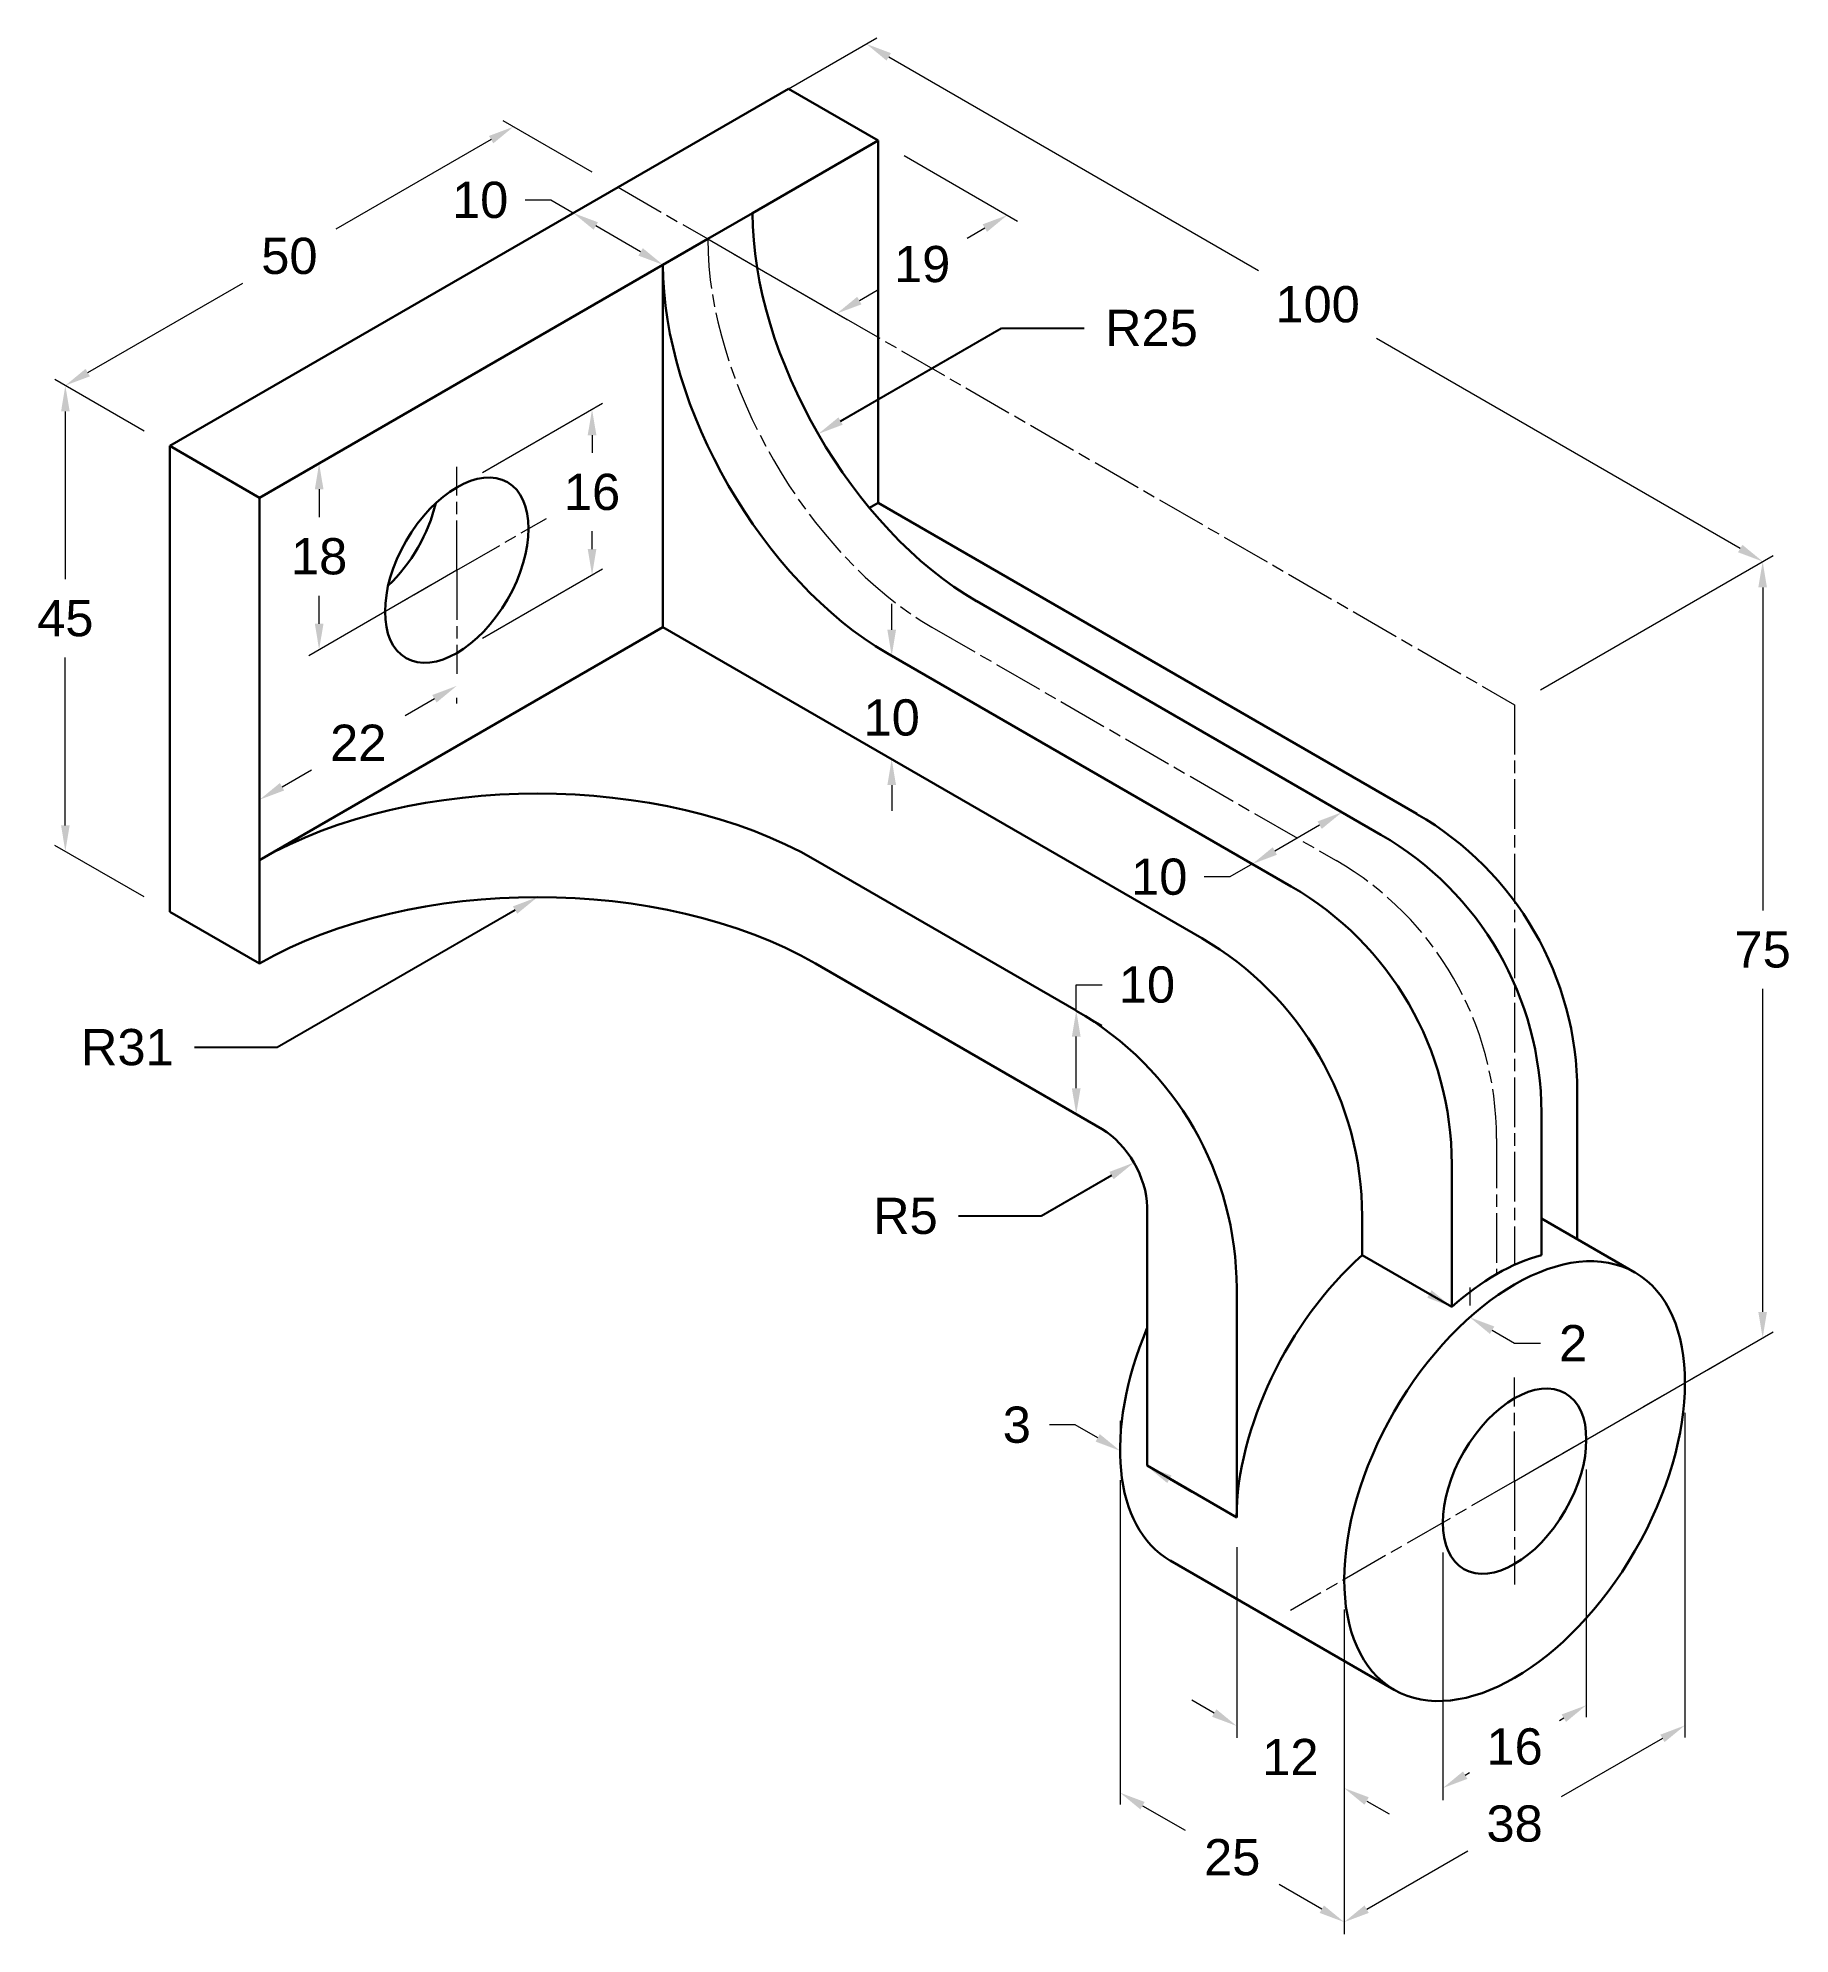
# Model space of a CAD drawing. Header units: inches. Extents: x 2652 to 2821, y 4339 to 4523.
import ezdxf
from ezdxf import colors
from ezdxf.entities.mleader import LeaderData, LeaderLine
from ezdxf.math import Vec2, Vec3

# ---------------------------------------------------------------- set-up
doc = ezdxf.new("R2010")
doc.units = ezdxf.units.IN
doc.header["$LTSCALE"] = 0.2
doc.header["$MEASUREMENT"] = 0
doc.linetypes.add('ACAD_ISO08W100', pattern=[36, 24, -3, 6, -3])
for name, color, linetype, lineweight in [('center line', 122, 'ACAD_ISO08W100', 13), ('extension line', 52, 'Continuous', 13), ('object line', 7, 'Continuous', 30)]:
    doc.layers.add(name, color=color, linetype=linetype, lineweight=lineweight)
doc.styles.get("Standard").update_dxf_attribs({"font": 'arial.ttf'})
doc.dimstyles.new('ISO-25', dxfattribs={"dimtxt": 3.5, "dimasz": 2.5, "dimexe": 1, "dimexo": 2.5, "dimgap": 2, "dimtad": 0, "dimtih": 1, "dimtoh": 1, "dimdec": 0, "dimzin": 1, "dimdsep": 46, "dimtxsty": 'Standard', "dimcen": 0.5, "dimadec": 0, "dimazin": 0, "dimtfac": 1, "dimtdec": 0, "dimtofl": 0, "dimtmove": 0, "dimatfit": 3, "dimfxl": 0.03937, "dimlwd": 13, "dimlwe": 13, "dimarcsym": 0})

# ---------------------------------------------------------------- blocks, each defined once
blk = doc.blocks.new('*D0')
at = {"layer": 'Defpoints', "color": 0, "transparency": 16777216}
for p in [(2697.7, 4513.98), (2707.81, 4508.14), (2664.51, 4483.14)]:
    blk.add_point(p, dxfattribs=at)
at = {"layer": 'extension line', "color": 0, "linetype": 'Continuous', "lineweight": 13, "transparency": 16777216}
for p, q in [((2705.31, 4509.58), (2696.7, 4514.55)), ((2695.54, 4512.73), (2680.55, 4504.08)), ((2656.57, 4490.23), (2671.55, 4498.88)), ((2662.01, 4484.58), (2653.4, 4489.55))]:
    blk.add_line(p, q, dxfattribs=at)
at = {"layer": 'extension line', "color": 0, "transparency": 16777216}
for points in [[(2695.33, 4513.09), (2695.75, 4512.37), (2697.7, 4513.98)], [(2656.36, 4490.59), (2656.78, 4489.87), (2654.4, 4488.98)]]:
    blk.add_solid(points, dxfattribs=at)
at = {"layer": 'extension line', "color": 0, "transparency": 16777216, "insert": (2676.05, 4501.48), "char_height": 3.5, "attachment_point": 5}
blk.add_mtext('50', dxfattribs=at)
blk = doc.blocks.new('*D1')
at = {"layer": 'Defpoints', "color": 0, "transparency": 16777216}
for p in [(2664.51, 4483.14), (2654.4, 4443.98), (2664.51, 4438.14)]:
    blk.add_point(p, dxfattribs=at)
at = {"layer": 'extension line', "color": 0, "linetype": 'Continuous', "lineweight": 13, "transparency": 16777216}
for p, q in [((2662.01, 4484.58), (2653.4, 4489.55)), ((2654.4, 4486.48), (2654.4, 4470.26)), ((2654.4, 4446.48), (2654.4, 4462.7)), ((2662.01, 4439.58), (2653.4, 4444.55))]:
    blk.add_line(p, q, dxfattribs=at)
at = {"layer": 'extension line', "color": 0, "transparency": 16777216}
for points in [[(2653.99, 4486.48), (2654.82, 4486.48), (2654.4, 4488.98)], [(2653.99, 4446.48), (2654.82, 4446.48), (2654.4, 4443.98)]]:
    blk.add_solid(points, dxfattribs=at)
at = {"layer": 'extension line', "color": 0, "transparency": 16777216, "insert": (2654.4, 4466.48), "char_height": 3.5, "attachment_point": 5}
blk.add_mtext('45', dxfattribs=at)
blk = doc.blocks.new('*D2')
at = {"layer": 'Defpoints', "color": 0, "transparency": 16777216}
for p in [(2707.81, 4508.14), (2716.47, 4503.14), (2712.14, 4500.64)]:
    blk.add_point(p, dxfattribs=at)
at = {"layer": 'extension line', "color": 0, "linetype": 'Continuous', "lineweight": 13, "transparency": 16777216}
for p, q in [((2701.32, 4506.89), (2698.82, 4506.89)), ((2703.48, 4505.64), (2701.32, 4506.89)), ((2705.31, 4506.7), (2702.48, 4505.06)), ((2709.98, 4501.89), (2705.65, 4504.39)), ((2713.97, 4501.7), (2711.14, 4500.06))]:
    blk.add_line(p, q, dxfattribs=at)
at = {"layer": 'extension line', "color": 0, "transparency": 16777216}
for points in [[(2705.86, 4504.75), (2705.44, 4504.03), (2703.48, 4505.64)], [(2710.19, 4502.25), (2709.77, 4501.53), (2712.14, 4500.64)]]:
    blk.add_solid(points, dxfattribs=at)
at = {"layer": 'extension line', "color": 0, "transparency": 16777216, "insert": (2694.48, 4506.89), "char_height": 3.5, "attachment_point": 5}
blk.add_mtext('10', dxfattribs=at)
blk = doc.blocks.new('*D3')
at = {"layer": 'Defpoints', "color": 0, "transparency": 16777216}
for p in [(2707.81, 4508.14), (2818.39, 4471.98), (2794.42, 4458.14)]:
    blk.add_point(p, dxfattribs=at)
at = {"layer": 'extension line', "color": 0, "linetype": 'Continuous', "lineweight": 13, "transparency": 16777216}
for p, q in [((2710.31, 4509.58), (2732.79, 4522.56)), ((2733.95, 4520.73), (2769.69, 4500.1)), ((2816.22, 4473.23), (2781.08, 4493.52)), ((2796.92, 4459.58), (2819.39, 4472.56))]:
    blk.add_line(p, q, dxfattribs=at)
at = {"layer": 'extension line', "color": 0, "transparency": 16777216}
for points in [[(2734.16, 4521.09), (2733.74, 4520.37), (2731.79, 4521.98)], [(2816.43, 4473.59), (2816.01, 4472.87), (2818.39, 4471.98)]]:
    blk.add_solid(points, dxfattribs=at)
at = {"layer": 'extension line', "color": 0, "transparency": 16777216, "insert": (2775.39, 4496.81), "char_height": 3.5, "attachment_point": 5}
blk.add_mtext('100', dxfattribs=at)
blk = doc.blocks.new('*D4')
at = {"layer": 'Defpoints', "color": 0, "transparency": 16777216}
for p in [(2794.42, 4458.14), (2818.39, 4396.98), (2794.42, 4383.14)]:
    blk.add_point(p, dxfattribs=at)
at = {"layer": 'extension line', "color": 0, "linetype": 'Continuous', "lineweight": 13, "transparency": 16777216}
for p, q in [((2796.92, 4459.58), (2819.39, 4472.56)), ((2818.39, 4469.48), (2818.39, 4438.26)), ((2818.39, 4399.48), (2818.39, 4430.7)), ((2796.92, 4384.58), (2819.39, 4397.56))]:
    blk.add_line(p, q, dxfattribs=at)
at = {"layer": 'extension line', "color": 0, "transparency": 16777216}
for points in [[(2817.97, 4469.48), (2818.8, 4469.48), (2818.39, 4471.98)], [(2817.97, 4399.48), (2818.8, 4399.48), (2818.39, 4396.98)]]:
    blk.add_solid(points, dxfattribs=at)
at = {"layer": 'extension line', "color": 0, "transparency": 16777216, "insert": (2818.39, 4434.48), "char_height": 3.5, "attachment_point": 5}
blk.add_mtext('75', dxfattribs=at)
blk = doc.blocks.new('*D5')
at = {"layer": 'Defpoints', "color": 0, "transparency": 16777216}
for p in [(2801.34, 4387.14), (2787.49, 4379.14), (2801.34, 4361.49)]:
    blk.add_point(p, dxfattribs=at)
at = {"layer": 'extension line', "color": 0, "linetype": 'Continuous', "lineweight": 13, "transparency": 16777216}
for p, q in [((2801.34, 4384.25), (2801.34, 4360.33)), ((2787.49, 4376.25), (2787.49, 4352.33)), ((2799.18, 4360.24), (2798.76, 4360)), ((2789.65, 4354.74), (2790.07, 4354.98))]:
    blk.add_line(p, q, dxfattribs=at)
at = {"layer": 'extension line', "color": 0, "transparency": 16777216}
for points in [[(2798.97, 4360.6), (2799.39, 4359.88), (2801.34, 4361.49)], [(2789.44, 4355.1), (2789.86, 4354.38), (2787.49, 4353.49)]]:
    blk.add_solid(points, dxfattribs=at)
at = {"layer": 'extension line', "color": 0, "transparency": 16777216, "insert": (2794.42, 4357.49), "char_height": 3.5, "attachment_point": 5}
blk.add_mtext('16', dxfattribs=at)
blk = doc.blocks.new('*D6')
at = {"layer": 'Defpoints', "color": 0, "transparency": 16777216}
for p in [(2810.87, 4392.64), (2777.96, 4373.64), (2810.87, 4359.54)]:
    blk.add_point(p, dxfattribs=at)
at = {"layer": 'extension line', "color": 0, "linetype": 'Continuous', "lineweight": 13, "transparency": 16777216}
for p, q in [((2810.87, 4389.75), (2810.87, 4358.39)), ((2777.96, 4370.75), (2777.96, 4339.39)), ((2808.7, 4358.29), (2798.92, 4352.64)), ((2780.13, 4341.79), (2789.91, 4347.44))]:
    blk.add_line(p, q, dxfattribs=at)
at = {"layer": 'extension line', "color": 0, "transparency": 16777216}
for points in [[(2808.5, 4358.65), (2808.91, 4357.93), (2810.87, 4359.54)], [(2779.92, 4342.15), (2780.33, 4341.43), (2777.96, 4340.54)]]:
    blk.add_solid(points, dxfattribs=at)
at = {"layer": 'extension line', "color": 0, "transparency": 16777216, "insert": (2794.42, 4350.04), "char_height": 3.5, "attachment_point": 5}
blk.add_mtext('38', dxfattribs=at)
blk = doc.blocks.new('*D7')
at = {"layer": 'Defpoints', "color": 0, "transparency": 16777216}
for p in [(2767.57, 4379.64), (2777.96, 4373.64), (2777.96, 4353.49)]:
    blk.add_point(p, dxfattribs=at)
at = {"layer": 'extension line', "color": 0, "linetype": 'Continuous', "lineweight": 13, "transparency": 16777216}
for p, q in [((2767.57, 4376.75), (2767.57, 4358.33)), ((2777.96, 4370.75), (2777.96, 4352.33)), ((2765.4, 4360.74), (2763.24, 4361.99)), ((2780.13, 4352.24), (2782.29, 4350.99))]:
    blk.add_line(p, q, dxfattribs=at)
at = {"layer": 'extension line', "color": 0, "transparency": 16777216}
for points in [[(2765.61, 4361.1), (2765.19, 4360.38), (2767.57, 4359.49)], [(2780.33, 4352.6), (2779.92, 4351.88), (2777.96, 4353.49)]]:
    blk.add_solid(points, dxfattribs=at)
at = {"layer": 'extension line', "color": 0, "transparency": 16777216, "insert": (2772.76, 4356.49), "char_height": 3.5, "attachment_point": 5}
blk.add_mtext('12', dxfattribs=at)
blk = doc.blocks.new('*D8')
at = {"layer": 'Defpoints', "color": 0, "transparency": 16777216}
for p in [(2756.31, 4386.14), (2777.96, 4373.64), (2777.96, 4340.54)]:
    blk.add_point(p, dxfattribs=at)
at = {"layer": 'extension line', "color": 0, "linetype": 'Continuous', "lineweight": 13, "transparency": 16777216}
for p, q in [((2756.31, 4383.25), (2756.31, 4351.89)), ((2777.96, 4370.75), (2777.96, 4339.39)), ((2758.48, 4351.79), (2762.59, 4349.42)), ((2775.8, 4341.79), (2771.69, 4344.16))]:
    blk.add_line(p, q, dxfattribs=at)
at = {"layer": 'extension line', "color": 0, "transparency": 16777216}
for points in [[(2758.68, 4352.15), (2758.27, 4351.43), (2756.31, 4353.04)], [(2776, 4342.15), (2775.59, 4341.43), (2777.96, 4340.54)]]:
    blk.add_solid(points, dxfattribs=at)
at = {"layer": 'extension line', "color": 0, "transparency": 16777216, "insert": (2767.14, 4346.79), "char_height": 3.5, "attachment_point": 5}
blk.add_mtext('25', dxfattribs=at)
blk = doc.blocks.new('*D9')
at = {"layer": 'Defpoints', "color": 0, "transparency": 16777216}
for p in [(2781.51, 4445.59), (2769.09, 4442.76), (2772.85, 4440.59)]:
    blk.add_point(p, dxfattribs=at)
at = {"layer": 'extension line', "color": 0, "linetype": 'Continuous', "lineweight": 13, "transparency": 16777216}
for p, q in [((2779.01, 4447.03), (2776.75, 4448.34)), ((2775.58, 4446.51), (2771.25, 4444.01)), ((2769.09, 4442.76), (2766.92, 4441.51)), ((2770.35, 4442.03), (2768.09, 4443.34)), ((2766.92, 4441.51), (2764.42, 4441.51))]:
    blk.add_line(p, q, dxfattribs=at)
at = {"layer": 'extension line', "color": 0, "transparency": 16777216}
for points in [[(2775.38, 4446.87), (2775.79, 4446.15), (2777.75, 4447.76)], [(2771.05, 4444.37), (2771.46, 4443.65), (2769.09, 4442.76)]]:
    blk.add_solid(points, dxfattribs=at)
at = {"layer": 'extension line', "color": 0, "transparency": 16777216, "insert": (2760.09, 4441.51), "char_height": 3.5, "attachment_point": 5}
blk.add_mtext('10', dxfattribs=at)
blk = doc.blocks.new('*D10')
at = {"layer": 'Defpoints', "color": 0, "transparency": 16777216}
for p in [(2692.22, 4479.14), (2705.29, 4470.68), (2692.22, 4463.14)]:
    blk.add_point(p, dxfattribs=at)
at = {"layer": 'extension line', "color": 0, "linetype": 'Continuous', "lineweight": 13, "transparency": 16777216}
for p, q in [((2694.72, 4480.58), (2706.29, 4487.26)), ((2705.29, 4484.18), (2705.29, 4482.47)), ((2705.29, 4473.18), (2705.29, 4474.9)), ((2694.72, 4464.58), (2706.29, 4471.26))]:
    blk.add_line(p, q, dxfattribs=at)
at = {"layer": 'extension line', "color": 0, "transparency": 16777216}
for points in [[(2704.87, 4484.18), (2705.71, 4484.18), (2705.29, 4486.68)], [(2704.87, 4473.18), (2705.71, 4473.18), (2705.29, 4470.68)]]:
    blk.add_solid(points, dxfattribs=at)
at = {"layer": 'extension line', "color": 0, "transparency": 16777216, "insert": (2705.29, 4478.68), "char_height": 3.5, "attachment_point": 5}
blk.add_mtext('16', dxfattribs=at)
blk = doc.blocks.new('*D11')
at = {"layer": 'Defpoints', "color": 0, "transparency": 16777216}
for p in [(2692.22, 4489.14), (2692.22, 4471.14), (2678.92, 4463.46)]:
    blk.add_point(p, dxfattribs=at)
at = {"layer": 'extension line', "color": 0, "linetype": 'Continuous', "lineweight": 13, "transparency": 16777216}
for p, q in [((2689.72, 4487.7), (2677.92, 4480.88)), ((2678.92, 4478.96), (2678.92, 4476.25)), ((2689.72, 4469.7), (2677.92, 4462.88)), ((2678.92, 4465.96), (2678.92, 4468.67))]:
    blk.add_line(p, q, dxfattribs=at)
at = {"layer": 'extension line', "color": 0, "transparency": 16777216}
for points in [[(2678.51, 4478.96), (2679.34, 4478.96), (2678.92, 4481.46)], [(2678.51, 4465.96), (2679.34, 4465.96), (2678.92, 4463.46)]]:
    blk.add_solid(points, dxfattribs=at)
at = {"layer": 'extension line', "color": 0, "transparency": 16777216, "insert": (2678.92, 4472.46), "char_height": 3.5, "attachment_point": 5}
blk.add_mtext('18', dxfattribs=at)
blk = doc.blocks.new('*D12')
at = {"layer": 'Defpoints', "color": 0, "transparency": 16777216}
for p in [(2692.22, 4461.14), (2692.22, 4459.97), (2673.17, 4450.14)]:
    blk.add_point(p, dxfattribs=at)
at = {"layer": 'extension line', "color": 0, "linetype": 'Continuous', "lineweight": 13, "transparency": 16777216}
for p, q in [((2690.06, 4458.72), (2687.22, 4457.08)), ((2692.22, 4458.25), (2692.22, 4458.82)), ((2675.34, 4450.22), (2678.18, 4451.86)), ((2673.17, 4447.25), (2673.17, 4447.82))]:
    blk.add_line(p, q, dxfattribs=at)
at = {"layer": 'extension line', "color": 0, "transparency": 16777216}
for points in [[(2689.85, 4459.08), (2690.27, 4458.36), (2692.22, 4459.97)], [(2675.13, 4450.58), (2675.54, 4449.86), (2673.17, 4448.97)]]:
    blk.add_solid(points, dxfattribs=at)
at = {"layer": 'extension line', "color": 0, "transparency": 16777216, "insert": (2682.7, 4454.47), "char_height": 3.5, "attachment_point": 5}
blk.add_mtext('22', dxfattribs=at)
blk = doc.blocks.new('*D13')
at = {"layer": 'Defpoints', "color": 0, "transparency": 16777216}
for p in [(2733.79, 4463.14), (2734.24, 4462.88), (2733.79, 4453.14)]:
    blk.add_point(p, dxfattribs=at)
at = {"layer": 'extension line', "color": 0, "linetype": 'Continuous', "lineweight": 13, "transparency": 16777216}
for p, q in [((2734.24, 4465.38), (2734.24, 4467.88)), ((2736.29, 4461.7), (2735.24, 4462.3)), ((2736.29, 4451.7), (2735.24, 4452.3)), ((2734.24, 4450.38), (2734.24, 4447.88))]:
    blk.add_line(p, q, dxfattribs=at)
at = {"layer": 'extension line', "color": 0, "transparency": 16777216}
for points in [[(2733.82, 4465.38), (2734.66, 4465.38), (2734.24, 4462.88)], [(2733.82, 4450.38), (2734.66, 4450.38), (2734.24, 4452.88)]]:
    blk.add_solid(points, dxfattribs=at)
at = {"layer": 'extension line', "color": 0, "transparency": 16777216, "insert": (2734.24, 4456.89), "char_height": 3.5, "attachment_point": 5}
blk.add_mtext('10', dxfattribs=at)
blk = doc.blocks.new('*D14')
at = {"layer": 'Defpoints', "color": 0, "transparency": 16777216}
for p in [(2732.93, 4512.64), (2745.41, 4505.44), (2716.47, 4503.14)]:
    blk.add_point(p, dxfattribs=at)
at = {"layer": 'extension line', "color": 0, "linetype": 'Continuous', "lineweight": 13, "transparency": 16777216}
for p, q in [((2735.43, 4511.2), (2746.41, 4504.86)), ((2743.24, 4504.19), (2741.52, 4503.19)), ((2718.97, 4501.7), (2729.95, 4495.36)), ((2731.12, 4497.19), (2732.83, 4498.18))]:
    blk.add_line(p, q, dxfattribs=at)
at = {"layer": 'extension line', "color": 0, "transparency": 16777216}
for points in [[(2743.03, 4504.55), (2743.45, 4503.82), (2745.41, 4505.44)], [(2730.91, 4497.55), (2731.32, 4496.82), (2728.95, 4495.94)]]:
    blk.add_solid(points, dxfattribs=at)
at = {"layer": 'extension line', "color": 0, "transparency": 16777216, "insert": (2737.18, 4500.69), "char_height": 3.5, "attachment_point": 5}
blk.add_mtext('19', dxfattribs=at)
blk = doc.blocks.new('*D15')
at = {"layer": 'Defpoints', "color": 0, "transparency": 16777216}
for p in [(2788.35, 4399.97), (2788.35, 4399.97), (2790.09, 4398.97)]:
    blk.add_point(p, dxfattribs=at)
at = {"layer": 'extension line', "color": 0, "linetype": 'Continuous', "lineweight": 13, "transparency": 16777216}
for p, q in [((2786.19, 4401.22), (2784.02, 4402.47)), ((2788.35, 4402.86), (2788.35, 4401.12)), ((2790.09, 4401.86), (2790.09, 4400.12)), ((2792.25, 4397.72), (2794.42, 4396.47)), ((2794.42, 4396.47), (2796.92, 4396.47))]:
    blk.add_line(p, q, dxfattribs=at)
at = {"layer": 'extension line', "color": 0, "transparency": 16777216}
for points in [[(2786.4, 4401.58), (2785.98, 4400.86), (2788.35, 4399.97)], [(2792.46, 4398.08), (2792.04, 4397.36), (2790.09, 4398.97)]]:
    blk.add_solid(points, dxfattribs=at)
at = {"layer": 'extension line', "color": 0, "transparency": 16777216, "insert": (2800.07, 4396.47), "char_height": 3.5, "attachment_point": 5}
blk.add_mtext('2', dxfattribs=at)
blk = doc.blocks.new('*D16')
at = {"layer": 'Defpoints', "color": 0, "transparency": 16777216}
for p in [(2756.31, 4386.07), (2756.31, 4386.07), (2758.91, 4384.57)]:
    blk.add_point(p, dxfattribs=at)
at = {"layer": 'extension line', "color": 0, "linetype": 'Continuous', "lineweight": 13, "transparency": 16777216}
for p, q in [((2756.31, 4388.96), (2756.31, 4387.23)), ((2751.98, 4388.57), (2749.48, 4388.57)), ((2754.15, 4387.32), (2751.98, 4388.57)), ((2758.91, 4387.46), (2758.91, 4385.73)), ((2761.07, 4383.32), (2763.24, 4382.07))]:
    blk.add_line(p, q, dxfattribs=at)
at = {"layer": 'extension line', "color": 0, "transparency": 16777216}
for points in [[(2754.35, 4387.68), (2753.94, 4386.96), (2756.31, 4386.07)], [(2761.28, 4383.68), (2760.86, 4382.96), (2758.91, 4384.57)]]:
    blk.add_solid(points, dxfattribs=at)
at = {"layer": 'extension line', "color": 0, "transparency": 16777216, "insert": (2746.33, 4388.57), "char_height": 3.5, "attachment_point": 5}
blk.add_mtext('3', dxfattribs=at)
blk = doc.blocks.new('*D17')
at = {"layer": 'Defpoints', "color": 0, "transparency": 16777216}
for p in [(2752.07, 4428.59), (2752.07, 4428.59), (2752.07, 4418.59)]:
    blk.add_point(p, dxfattribs=at)
at = {"layer": 'extension line', "color": 0, "linetype": 'Continuous', "lineweight": 13, "transparency": 16777216}
for p, q in [((2752.07, 4428.59), (2752.07, 4431.09)), ((2752.07, 4431.09), (2754.57, 4431.09)), ((2754.57, 4427.15), (2753.07, 4428.01)), ((2752.07, 4421.09), (2752.07, 4426.09)), ((2754.57, 4417.15), (2753.07, 4418.01))]:
    blk.add_line(p, q, dxfattribs=at)
at = {"layer": 'extension line', "color": 0, "transparency": 16777216}
for points in [[(2751.65, 4426.09), (2752.49, 4426.09), (2752.07, 4428.59)], [(2751.65, 4421.09), (2752.49, 4421.09), (2752.07, 4418.59)]]:
    blk.add_solid(points, dxfattribs=at)
at = {"layer": 'extension line', "color": 0, "transparency": 16777216, "insert": (2758.9, 4431.09), "char_height": 3.5, "attachment_point": 5}
blk.add_mtext('10', dxfattribs=at)

msp = doc.modelspace()

# ---------------------------------------------------------------- linework, layer by layer
at = {"layer": 'center line'}
for p, q in [((2707.81, 4508.14), (2716.47, 4503.14)), ((2716.47, 4503.14), (2794.42, 4458.14)), ((2692.22, 4471.14), (2692.22, 4481.14)), ((2692.22, 4471.14), (2700.88, 4476.14)), ((2692.22, 4471.14), (2683.56, 4466.14)), ((2692.22, 4471.14), (2692.22, 4461.14)), ((2738.12, 4465.64), (2777.18, 4443.09)), ((2794.42, 4458.14), (2794.42, 4404.03)), ((2792.68, 4416.24), (2792.68, 4403.14)), ((2794.42, 4383.14), (2816.07, 4395.64)), ((2794.42, 4383.14), (2794.42, 4393.14)), ((2794.42, 4383.14), (2772.76, 4370.64)), ((2794.42, 4383.14), (2794.42, 4373.14))]:
    msp.add_line(p, q, dxfattribs=at)
msp.add_arc((2761.68, 4416.24), 31, 0, 60, dxfattribs=at)
msp.add_ellipse((2738.12, 4490.64), major_axis=(15.31, -26.52), ratio=0.57735, start_param=3.926991, end_param=5.497787, dxfattribs=at)
at = {"layer": 'object line'}
for p, q in [((2707.81, 4508.14), (2724.27, 4517.64)), ((2724.27, 4517.64), (2732.93, 4512.64)), ((2720.8, 4505.64), (2732.93, 4512.64)), ((2732.93, 4512.64), (2732.93, 4477.64)), ((2707.81, 4508.14), (2664.51, 4483.14)), ((2716.47, 4503.14), (2720.8, 4505.64)), ((2712.14, 4500.64), (2716.47, 4503.14)), ((2673.17, 4478.14), (2712.14, 4500.64)), ((2712.14, 4500.64), (2712.14, 4465.64)), ((2664.51, 4483.14), (2673.17, 4478.14)), ((2664.51, 4483.14), (2664.51, 4438.14)), ((2673.17, 4443.14), (2673.17, 4478.14)), ((2732.93, 4477.64), (2732.1, 4477.16)), ((2732.93, 4477.64), (2784.98, 4447.59)), ((2742.45, 4468.14), (2781.51, 4445.59)), ((2712.14, 4465.64), (2673.17, 4443.14)), ((2712.14, 4465.64), (2764.19, 4435.59)), ((2733.79, 4463.14), (2772.85, 4440.59)), ((2673.17, 4433.14), (2673.17, 4443.14)), ((2726.87, 4443.14), (2752.07, 4428.59)), ((2664.51, 4438.14), (2673.17, 4433.14)), ((2726.87, 4433.14), (2754.58, 4417.14)), ((2800.48, 4420.74), (2800.48, 4406.51)), ((2797.01, 4418.74), (2797.01, 4404.97)), ((2788.35, 4413.74), (2788.35, 4399.97)), ((2758.91, 4409.64), (2758.91, 4384.64)), ((2779.69, 4408.74), (2779.69, 4404.97)), ((2806.05, 4403.29), (2797.01, 4408.51)), ((2779.69, 4404.97), (2788.35, 4399.97)), ((2767.57, 4401.74), (2767.57, 4379.64)), ((2758.91, 4384.64), (2767.57, 4379.64)), ((2761.13, 4375.49), (2782.78, 4362.99))]:
    msp.add_line(p, q, dxfattribs=at)
for centre, start in [((2769.48, 4420.74), 0), ((2766.01, 4418.74), 0), ((2757.35, 4413.74), 0), ((2748.69, 4408.74), 0), ((2736.57, 4401.74), 360)]:
    msp.add_arc(centre, 31, start, 60, dxfattribs=at)
for centre, major_axis, start_param, end_param in [((2742.45, 4493.14), (15.31, -26.52), 3.926991, 5.497787), ((2733.79, 4488.14), (15.31, -26.52), 3.926991, 5.497787), ((2683.56, 4476.14), (-4.9, -8.49), 7.367287, 8.340677), ((2700.02, 4427.64), (-37.97, 0), 10.210176, 11.780972), ((2700.02, 4417.64), (-37.97, 0), 3.926991, 5.497787), ((2754.58, 4412.14), (3.06, -5.3), 0.785398, 2.356194), ((2784.02, 4389.14), (-11.64, -20.15), 4.193285, 5.497787), ((2792.68, 4384.14), (-11.64, -20.15), 3.660697, 4.193285), ((2792.68, 4384.14), (-11.64, -20.15), 3.067091, 3.141593), ((2772.76, 4395.64), (-11.64, -20.15), 4.928166, 6.283185)]:
    msp.add_ellipse(centre, major_axis=major_axis, ratio=0.57735, start_param=start_param, end_param=end_param, dxfattribs=at)
for centre, major_axis in [((2692.22, 4471.14), (-4.9, -8.49)), ((2794.42, 4383.14), (-11.64, -20.15)), ((2794.42, 4383.14), (-4.9, -8.49))]:
    msp.add_ellipse(centre, major_axis=major_axis, ratio=0.57735, dxfattribs=at)

# ---------------------------------------------------------------- dimensions: what is measured, and where the dimension line sits
at = {"layer": 'extension line'}
for base, p1, p2, angle, picture, middle in [((2818.39, 4471.98), (2707.81, 4508.14), (2794.42, 4458.14), 330, '*D3', (2775.39, 4496.81)), ((2697.7, 4513.98), (2664.51, 4483.14), (2707.81, 4508.14), 30, '*D0', (2676.05, 4501.48)), ((2745.41, 4505.44), (2716.47, 4503.14), (2732.93, 4512.64), 30, '*D14', (2737.18, 4500.69)), ((2712.14, 4500.64), (2707.81, 4508.14), (2716.47, 4503.14), 330, '*D2', (2694.48, 4506.89)), ((2705.29, 4470.68), (2692.22, 4479.14), (2692.22, 4463.14), 270, '*D10', (2705.29, 4478.68)), ((2734.24, 4462.88), (2733.79, 4453.14), (2733.79, 4463.14), 90, '*D13', (2734.24, 4456.89)), ((2692.22, 4459.97), (2673.17, 4450.14), (2692.22, 4461.14), 30, '*D12', (2682.7, 4454.47)), ((2788.35, 4399.97), (2790.09, 4398.97), (2788.35, 4399.97), 150, '*D15', (2800.07, 4396.47)), ((2810.87, 4359.54), (2777.96, 4373.64), (2810.87, 4392.64), 30, '*D6', (2794.42, 4350.04)), ((2801.34, 4361.49), (2787.49, 4379.14), (2801.34, 4387.14), 30, '*D5', (2794.42, 4357.49))]:
    dim = msp.add_linear_dim(base=base, p1=p1, p2=p2, angle=angle, dimstyle='ISO-25', dxfattribs=at)
    dim.commit()
    dim.dimension.update_dxf_attribs({"geometry": picture, "text_midpoint": middle, "dimtype": 161})
for p1, p2, distance, picture, middle in [((2664.51, 4483.14), (2664.51, 4438.14), -10.11, '*D1', (2654.4, 4466.48)), ((2692.22, 4489.14), (2692.22, 4471.14), -13.3, '*D11', (2678.92, 4472.46)), ((2794.42, 4458.14), (2794.42, 4383.14), 23.97, '*D4', (2818.39, 4434.48)), ((2781.51, 4445.59), (2772.85, 4440.59), -3.76, '*D9', (2760.09, 4441.51)), ((2752.07, 4418.59), (2752.07, 4428.59), 0, '*D17', (2758.9, 4431.09)), ((2758.91, 4384.57), (2756.31, 4386.07), 0, '*D16', (2746.33, 4388.57)), ((2756.31, 4386.14), (2777.96, 4373.64), -28.66, '*D8', (2767.14, 4346.79)), ((2767.57, 4379.64), (2777.96, 4373.64), -17.45, '*D7', (2772.76, 4356.49))]:
    dim = msp.add_aligned_dim(p1=p1, p2=p2, distance=distance, dimstyle='ISO-25', dxfattribs=at)
    dim.commit()
    dim.dimension.update_dxf_attribs({"geometry": picture, "text_midpoint": middle})

# ---------------------------------------------------------------- leaders
ml = msp.add_multileader_mtext('Standard', dxfattribs=at)
ml.set_content('R25', color=256)
ml.set_leader_properties()
ml.build(insert=Vec2(0, 0))
ml.multileader.update_dxf_attribs({"arrow_head_size": 2.5})
ctx = ml.context
ctx.base_point, ctx.char_height, ctx.arrow_head_size, ctx.plane_origin = Vec3(2752.85, 4494.52), 3.5, 2.5, Vec3(2727.14, 4484.3)
notes = []
notes.append((ctx, [(0, (1, 1, 0), (2744.85, 4494.52), (1, 0), 8, [(0, [(2727.14, 4484.3)], 0, [])])]))
ctx.mtext.insert, ctx.mtext.flow_direction = Vec3(2754.85, 4496.3), 5
ml = msp.add_multileader_mtext('Standard', dxfattribs=at)
ml.set_content('R31', color=256)
ml.set_leader_properties()
ml.build(insert=Vec2(0, 0))
ml.multileader.update_dxf_attribs({"arrow_head_size": 2.5})
ctx = ml.context
ctx.base_point, ctx.char_height, ctx.arrow_head_size, ctx.plane_origin = Vec3(2655.18, 4425.04), 3.5, 2.5, Vec3(2700.02, 4439.56)
ctx.text_align_type = 2
notes.append((ctx, [(0, (1, 1, 0), (2674.87, 4425.04), (-1, 0), 8, [(0, [(2700.02, 4439.56)], 0, [])])]))
ctx.mtext.insert, ctx.mtext.alignment, ctx.mtext.flow_direction = Vec3(2664.87, 4426.82), 3, 5
ml = msp.add_multileader_mtext('Standard', dxfattribs=at)
ml.set_content('R5', color=256)
ml.set_leader_properties()
ml.build(insert=Vec2(0, 0))
ml.multileader.update_dxf_attribs({"arrow_head_size": 2.5})
ctx = ml.context
ctx.base_point, ctx.char_height, ctx.arrow_head_size, ctx.plane_origin = Vec3(2731.02, 4408.74), 3.5, 2.5, Vec3(2757.64, 4413.91)
ctx.text_align_type = 2
notes.append((ctx, [(0, (1, 1, 0), (2748.69, 4408.74), (-1, 0), 8, [(0, [(2757.64, 4413.91)], 0, [])])]))
ctx.mtext.insert, ctx.mtext.alignment, ctx.mtext.flow_direction = Vec3(2738.69, 4410.52), 3, 5
for ctx, leaders in notes:
    for number, flags, end, landing, length, lines in leaders:
        leader = LeaderData()
        leader.index, (leader.has_last_leader_line, leader.has_dogleg_vector, leader.attachment_direction) = number, flags
        leader.last_leader_point, leader.dogleg_vector, leader.dogleg_length = Vec3(end), Vec3(landing), length
        for number, points, colour, breaks in lines:
            line = LeaderLine()
            line.index, line.vertices, line.color, line.breaks = number, Vec3.list(points), colors.encode_raw_color(colour), breaks
            leader.lines.append(line)
        ctx.leaders.append(leader)

doc.saveas('drawing.dxf')
